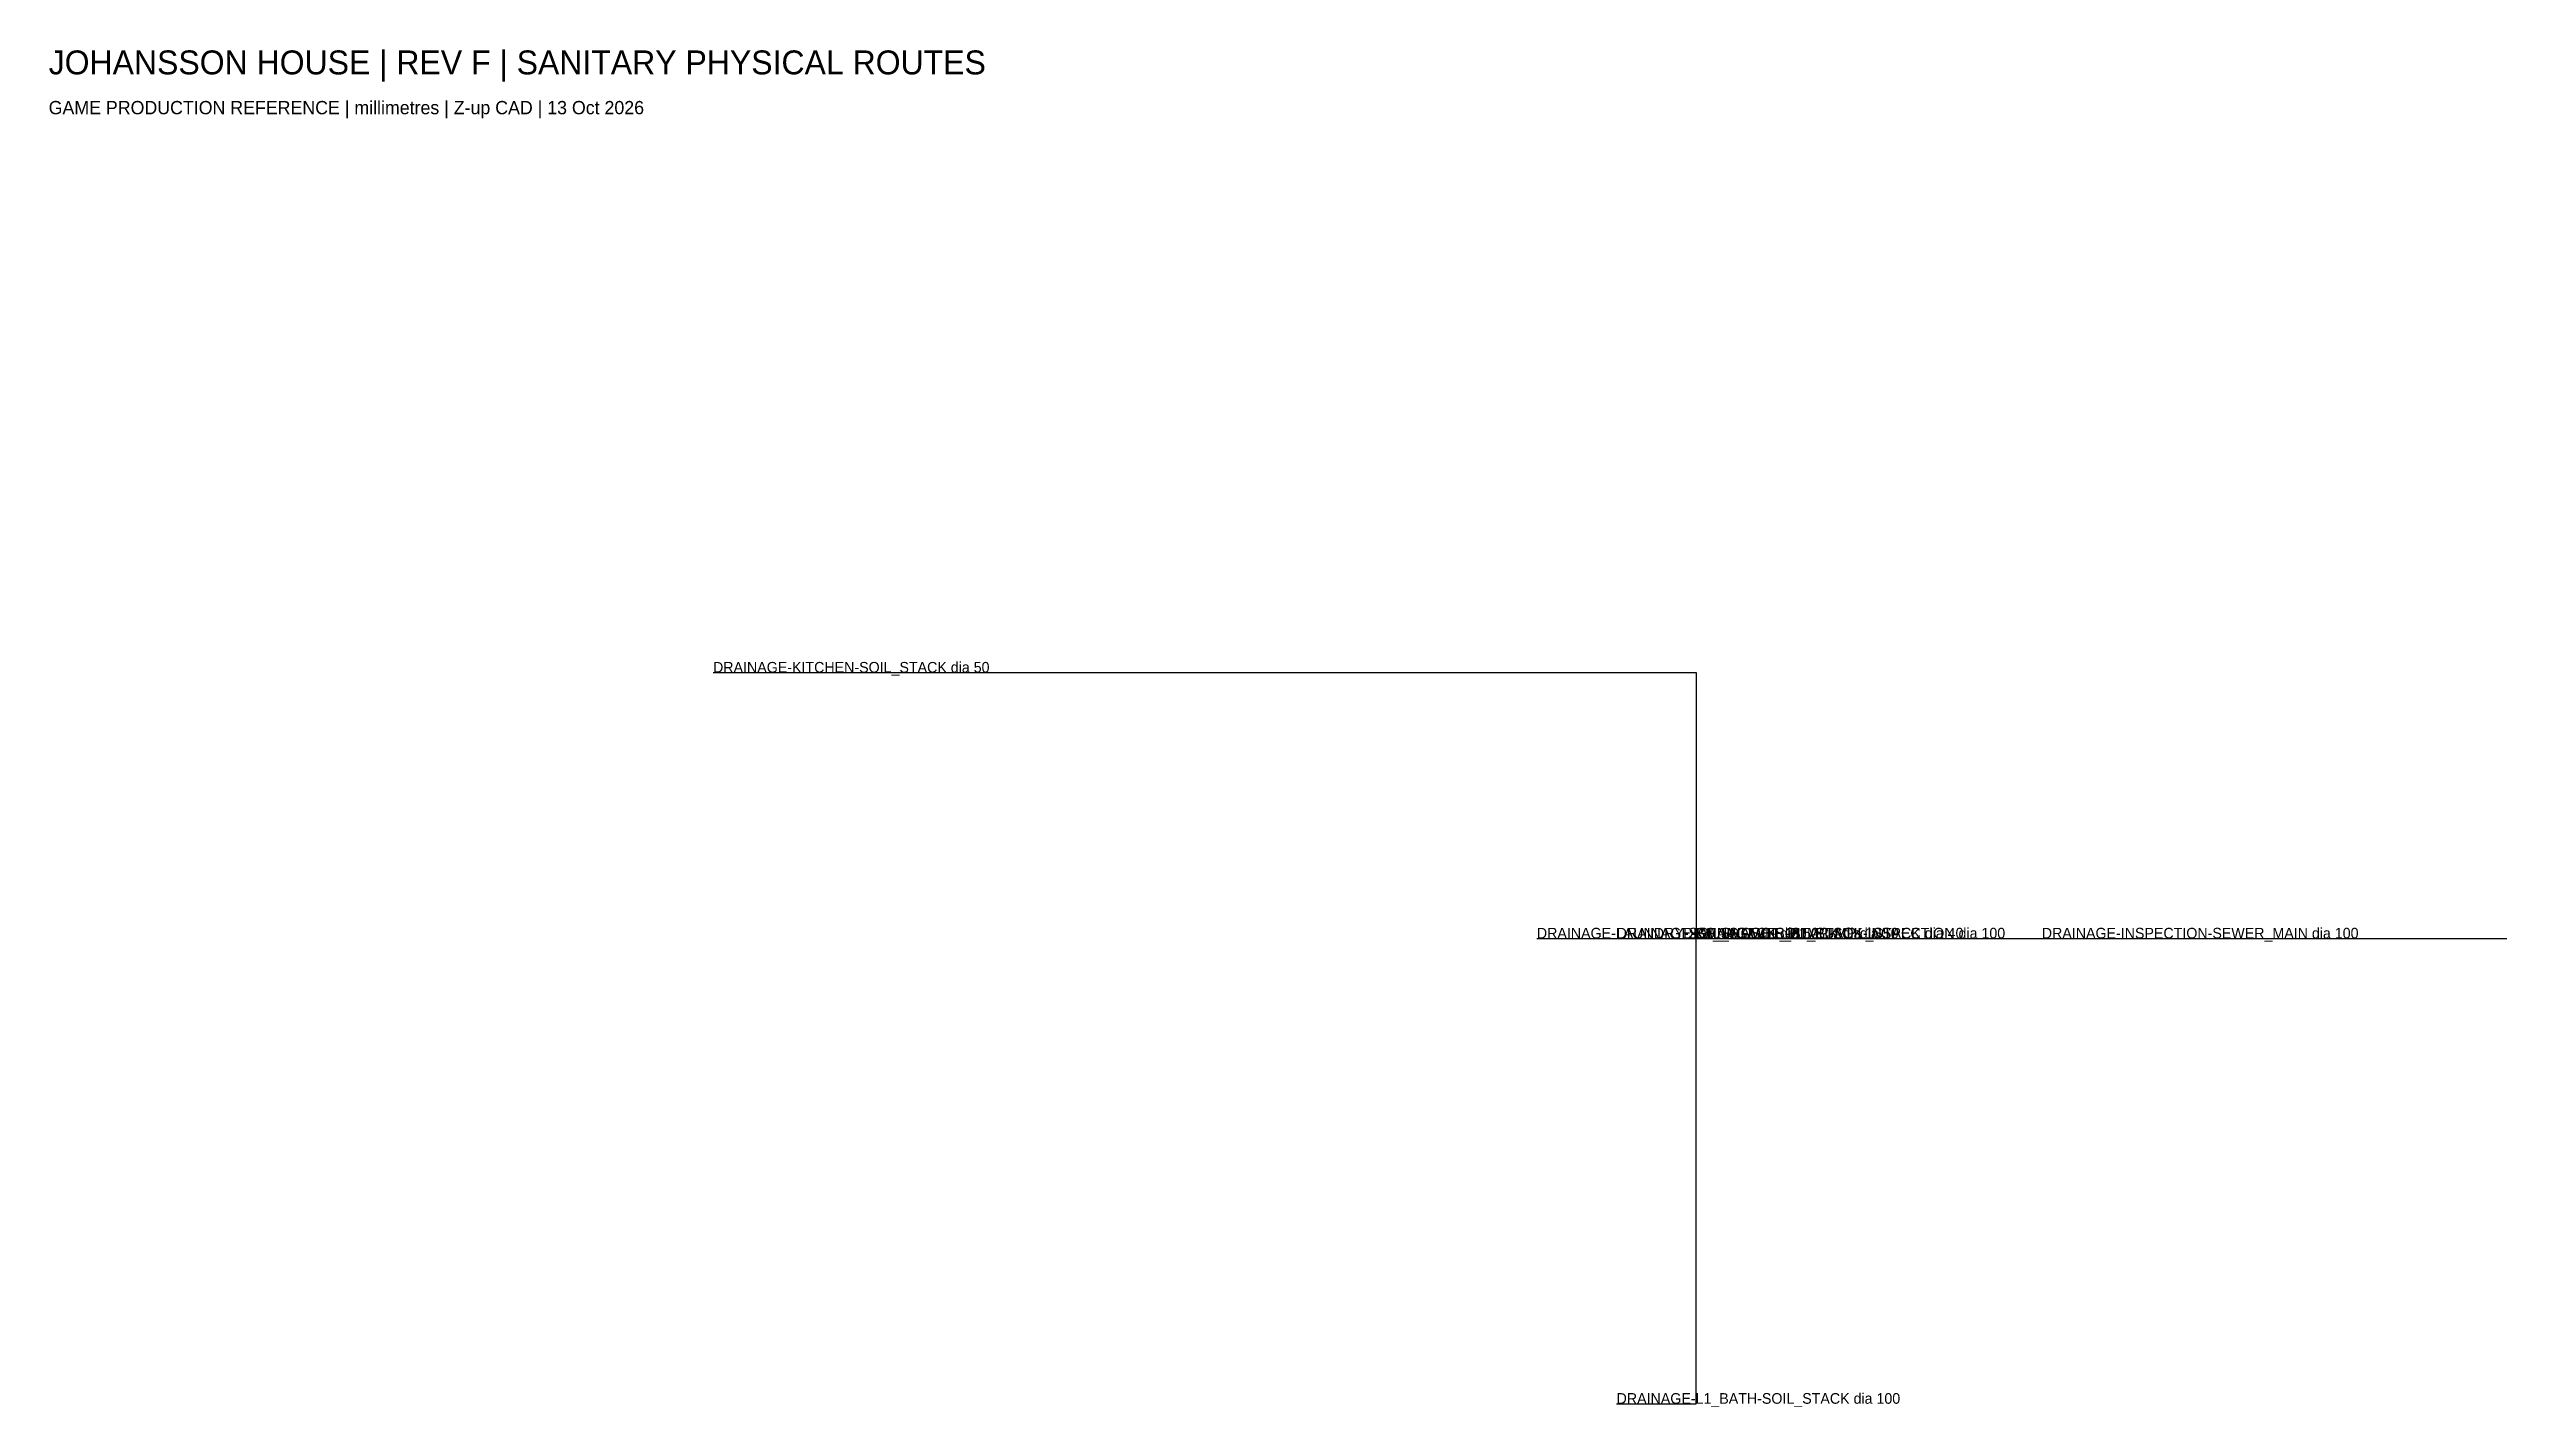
# Model space of a CAD drawing. Header units: millimetres. Extents: x -996 to 17500, y 2477 to 12690.
import ezdxf

# ---------------------------------------------------------------- set-up
doc = ezdxf.new("R2010")
doc.units = ezdxf.units.MM

msp = doc.modelspace()

# ---------------------------------------------------------------- linework, layer by layer
at = {"layer": 'R-SANITARY'}
for points in [[(4000, 8000, -250), (11400, 8000, -398), (11400, 6000, -438), (11400, 6000, -900)], [(10200, 6000, -250), (11400, 6000, -274), (11400, 6000, -900)], [(10800, 6000, -250), (11400, 6000, -262), (11400, 6000, -900)], [(10800, 2500, 2550), (11400, 2500, 2538), (11400, 6000, 2468), (11400, 6000, -900)], [(10800, 6000, -2850), (11300, 6000, -2860), (11300, 6000, -3000)], [(11300, 6000, -3000), (11300, 6000, -800), (11400, 6000, -800), (11400, 6000, -900)], [(11400, 6000, -900), (14000, 6000, -960)], [(14000, 6000, -960), (17500, 6000, -1040)]]:
    msp.add_polyline3d(points, dxfattribs=at)

# ---------------------------------------------------------------- texts
at = {"layer": 'R-TAGS'}
for s, p in [('DRAINAGE-KITCHEN-SOIL_STACK dia 50', (4000, 8000, -250)), ('DRAINAGE-LAUNDRY-SOIL_STACK dia 50', (10200, 6000, -250)), ('DRAINAGE-G0_WC-SOIL_STACK dia 100', (10800, 6000, -250)), ('DRAINAGE-B1_SHOWER-B1_PUMP dia 50', (10800, 6000, -2850)), ('DRAINAGE-B1_PUMP-SOIL_STACK dia 40', (11300, 6000, -3000)), ('DRAINAGE-SOIL_STACK-INSPECTION dia 100', (11400, 6000, -900)), ('DRAINAGE-INSPECTION-SEWER_MAIN dia 100', (14000, 6000, -960)), ('DRAINAGE-L1_BATH-SOIL_STACK dia 100', (10800, 2500, 2550))]:
    msp.add_text(s, height=80, dxfattribs=at).set_placement(p)
at = {"layer": 'TITLE'}
for s, height, p in [('JOHANSSON HOUSE | REV F | SANITARY PHYSICAL ROUTES', 180, (-1000, 12500)), ('GAME PRODUCTION REFERENCE | millimetres | Z-up CAD | 13 Oct 2026', 100, (-1000, 12200))]:
    msp.add_text(s, height=height, dxfattribs=at).set_placement(p)

doc.saveas('drawing.dxf')
